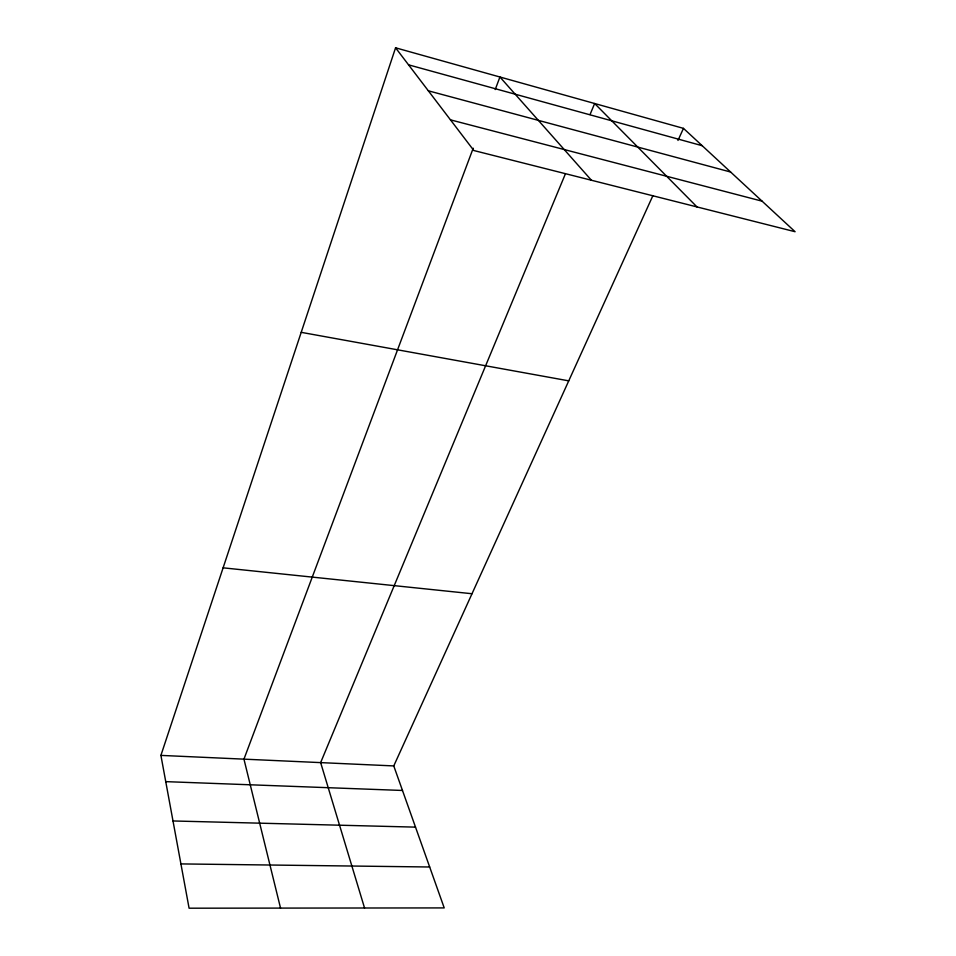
<?xml version="1.0" encoding="UTF-8"?>
<svg xmlns="http://www.w3.org/2000/svg" width="956" height="956" viewBox="0 0 956 956"><rect width="100%" height="100%" fill="white"/><g stroke="black" fill="none" stroke-linecap="round" stroke-linejoin="round"><path stroke-width="1.43" d="M652.924 195.586L393.764 765.923L444.217 907.913L189.085 908.2L160.907 755.395L395.569 47.8L683.468 128.367L795.093 231.722L473.853 150.534L395.569 47.8M473.208 148.216L243.947 759.148L280.538 908.092M495.22 89.565L499.928 77.006L591.429 180.254M565.414 173.825L320.642 762.613L364.547 907.997M590.055 114.541L594.644 103.511L697.008 206.938M677.971 140.46L683.468 128.367M180.923 863.913L429.674 866.996M173 820.965L415.513 827.131M165.746 781.638L402.488 790.469M160.907 755.395L393.764 765.923M223.118 567.828L472.001 593.736M301.212 332.341L568.736 380.846M450.479 119.859L762.111 201.178M428.348 90.808L730.611 172.02M408.547 64.829L702.206 145.718"/></g></svg>
